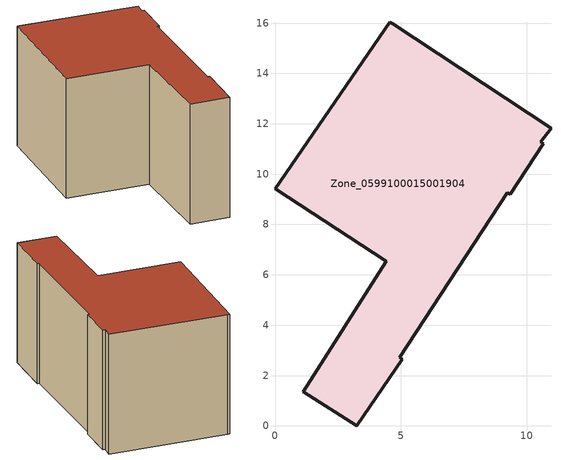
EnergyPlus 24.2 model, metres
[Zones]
Zone_0599100015001904
 floor ground (C_G): 10.66,11.2 9.34,9.21 9.22,9.27 4.95,2.73 5.06,2.66 3.25,0 1.12,1.36 4.42,6.54 0,9.43 4.55,16.04 4.67,15.98 10.96,11.83 10.54,11.28 z0.88
 wall outside (C_F): 5.06,2.66 4.95,2.73 9.22,9.27 9.34,9.21 10.66,11.2 10.54,11.28 10.96,11.83 4.67,15.98 4.55,16.04 0,9.43 4.42,6.54 1.12,1.36 3.25,0 5.06,2.66 z0.88:8.59
 roof outside (C_R): 4.95,2.73 9.22,9.27 9.34,9.21 10.66,11.2 10.54,11.28 10.96,11.83 4.67,15.98 4.55,16.04 0,9.43 4.42,6.54 1.12,1.36 3.25,0 5.06,2.66 z8.59
[BUILDING]
Pand.0599100015001904: North Axis=0; Terrain=City; Loads Convergence Tolerance Value=0.04; Temperature Convergence Tolerance Value=0.4; Solar Distribution=FullExterior; Maximum Number of Warmup Days=25; Minimum Number of Warmup Days=1
[Site:Location]
Rotterdam.The.Hague.AP_ZH_NLD Design_Conditions: Latitude=51.96; Longitude=4.45; Time Zone=1; Elevation=-4.5
[SITE:GROUNDTEMPERATURE:BUILDINGSURFACE]
18, 18, 18, 18, 18, 18, 18, 18, 18, 18, 18, 18
[MATERIAL] Thermal Absorptance=0.9; Solar Absorptance=0.7; Visible Absorptance=0.7
Name | Roughness | Thickness | Conductivity | Density | Specific Heat
G.TI.1965-1974 | MediumSmooth | 0.15 | 0.882353 | 540 | 1210
F.TI.1965-1974 | Rough | 0.3 | 0.697674 | 1920 | 840
R.TI.1965-1974 | MediumRough | 0.2 | 0.232558 | 1500 | 1000
[CONSTRUCTION]
C_G: G.TI.1965-1974
C_F: F.TI.1965-1974
C_R: R.TI.1965-1974
[ZONE]
Zone_0599100015001904: Type=1; Multiplier=1; Ceiling Height=Autocalculate; Volume=Autocalculate; Floor Area=autocalculate; Part of Total Floor Area=Yes
[ZONEINFILTRATION:DESIGNFLOWRATE]
Infil_Zone_0599100015001904: Zone or ZoneList or Space or SpaceList=Zone_0599100015001904; Schedule=AlwaysOn; Design Flow Rate Calculation Method=Flow/Area; Flow Rate per Floor Area=0.003; Constant Term Coefficient=1; Temperature Term Coefficient=0; Velocity Term Coefficient=0; Velocity Squared Term Coefficient=0
[HVACTEMPLATE:ZONE:IDEALLOADSAIRSYSTEM]
Zone_0599100015001904: Maximum Heating Supply Air Temperature=50; Minimum Cooling Supply Air Temperature=13; Maximum Heating Supply Air Humidity Ratio=0.0156; Minimum Cooling Supply Air Humidity Ratio=0.0077; Heating Limit=NoLimit; Cooling Limit=NoLimit; Dehumidification Control Type=ConstantSensibleHeatRatio; Cooling Sensible Heat Ratio=0.7; Dehumidification Setpoint=60; Humidification Control Type=None; Humidification Setpoint=30; Outdoor Air Method=None; Outdoor Air Flow Rate per Person=0.00944; Outdoor Air Flow Rate per Zone Floor Area=0; Outdoor Air Flow Rate per Zone=0; Demand Controlled Ventilation Type=None; Outdoor Air Economizer Type=NoEconomizer; Heat Recovery Type=None; Sensible Heat Recovery Effectiveness=0.7; Latent Heat Recovery Effectiveness=0.65
[ZONECONTROL:THERMOSTAT]
ThermostatControl_Zone_0599100015001904: Zone or ZoneList=Zone_0599100015001904; Control Type Schedule=DualSetpointControlType; Control 1=Thermostat_Zone_0599100015001904; Temperature Difference Between Cutout And Setpoint=0
[THERMOSTATSETPOINT:DUALSETPOINT]
Thermostat_Zone_0599100015001904: Heating Setpoint Temperature Schedule=HeatingSetpoint_Zone_0599100015001904; Cooling Setpoint Temperature Schedule=CoolingSetpoint_Zone_0599100015001904
[SCHEDULE:COMPACT]
HeatingSetpoint_Zone_0599100015001904: Through: 12/31, For: AllDays, Until: 24:00, 21
CoolingSetpoint_Zone_0599100015001904: Through: 12/31, For: AllDays, Until: 24:00, 24
DualSetpointControlType: Through: 12/31, For: AllDays, Until: 24:00, 4
AlwaysOn: Through: 12/31, For: AllDays, Until: 24:00, 1
